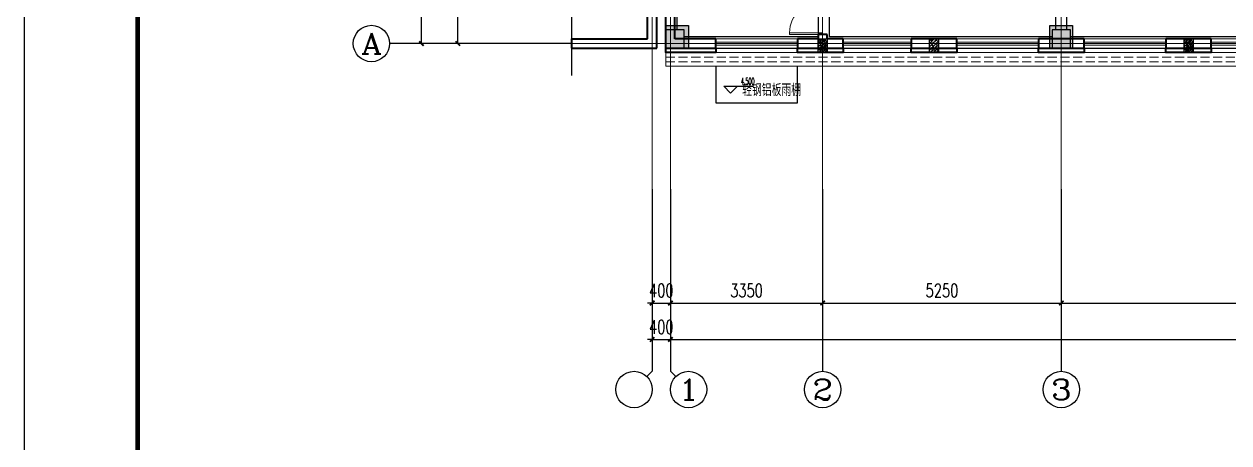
# Model space of a CAD drawing. Extents: x 1031190 to 1725648, y 733081 to 1571294.
# Drawn here: x 1098399 to 1124904, y 1051576 to 1060774 of the extents above; entities that cross this region are included whole.
import ezdxf
from ezdxf.enums import TextEntityAlignment as Align

# ---------------------------------------------------------------- set-up
doc = ezdxf.new("R2010")
doc.units = 0
doc.header["$LTSCALE"] = 1000
doc.header["$MEASUREMENT"] = 0
for name, pattern in [('ACAD_ISO10W100', [18.5, 12, -3, 0.5, -3]), ('DASH', [0.35, 0.25, -0.1]), ('DOTE', [2.42, 2, -0.2, 0.02, -0.2])]:
    doc.linetypes.add(name, pattern=pattern)
for name, color, linetype in [('A-DI-S(箭头)', 76, 'Continuous'), ('AXIS', 3, 'Continuous'), ('AXIS_TEXT', 4, 'Continuous'), ('BEAM', 4, 'Continuous'), ('C-AXIS(轴号)', 3, 'Continuous'), ('C-AXIS-T(字)', 7, 'Continuous'), ('DIM_ELEV', 3, 'Continuous'), ('PUB_TEXT', 4, 'Continuous'), ('S-COLU-HATCH', 30, 'Continuous'), ('S-COLU-LINE1', 6, 'Continuous'), ('图框', 140, 'Continuous'), ('立面', 73, 'Continuous')]:
    doc.layers.add(name, color=color, linetype=linetype)
for name, color, linetype, lineweight in [('DOTE', 19, 'DOTE', 9), ('WALL', 9, 'Continuous', 40), ('WINDOW', 8, 'Continuous', 15), ('平面-看线', 45, 'Continuous', 15)]:
    doc.layers.add(name, color=color, linetype=linetype, lineweight=lineweight)
doc.styles.add('_TCH_AXIS', font='COMPLEX', dxfattribs={"bigfont": 'GBCBIG'})
doc.styles.add('_TCH_DIM', font='SIMPLEX.shx', dxfattribs={"width": 0.6, "oblique": 10, "bigfont": 'hztxt.shx'})
doc.styles.add('_TCH_DIM_T3', font='SIMPLEX', dxfattribs={"width": 0.705882, "bigfont": 'GBCBIG'})
doc.styles.add('COMPLEX', font='COMPLEX')
doc.styles.get("Standard").update_dxf_attribs({"font": 'gbenor.shx', "bigfont": 'gbcbig.shx'})
doc.dimstyles.new('_TCH_ARCH&&100', dxfattribs={"dimtxt": 297.5, "dimasz": 100, "dimexe": 250, "dimexo": 300, "dimgap": 126.25, "dimtad": 1, "dimdec": 0, "dimzin": 0, "dimdsep": 46, "dimtxsty": '_TCH_DIM_T3', "dimblk": 'ARCHTICK', "dimcen": 0.09, "dimclrt": 7, "dimazin": 2, "dimtfac": 1, "dimtdec": 0, "dimtix": 1, "dimtmove": 2, "dimatfit": 3, "dimfxl": 0, "dimtolj": 1, "dimtzin": 0, "dimarcsym": 0})

# ---------------------------------------------------------------- blocks, each defined once
blk = doc.blocks.new('A$C2C0A525A')
at = {"layer": 'BEAM', "ltscale": 10}
h = blk.add_hatch(color=256, dxfattribs=at)
h.dxf.hatch_style = 1
h.paths.add_polyline_path([(300, -13100), (-100, -13100), (-100, -13500), (300, -13500)])
h = blk.add_hatch(color=256, dxfattribs=at)
h.dxf.hatch_style = 1
h.paths.add_polyline_path([(8800, -13100), (8400, -13100), (8400, -13500), (8800, -13500)])
at = {"layer": 'BEAM', "linetype": 'ByBlock'}
h = blk.add_hatch(dxfattribs=at)
h.set_pattern_fill('ARMORED', color=2, scale=10, style=0)
h.set_pattern_definition([(50, (-1641371.62, 464305.3), (71.7260183, -6.2752135), [7.5, -82.5]), (355, (-1641371.62, 464305.3), (-13.8751334, 75.2192134), [6, -66]), (100.4514, (-1641365.64, 464304.78), (57.8509382, 68.9439542), [6.374019, -70.1142112]), (46.1842, (-1641371.62, 464325.3), (106.724105, -16.5519014), [11.25, -123.75]), (96.6356, (-1641362.72, 464323.92), (93.4662706, 97.411787), [9.561029, -105.1713]), (351.1842, (-1641371.62, 464325.3), (93.4661945, 97.41186), [9, -99]), (21, (-1641361.62, 464320.3), (59.6907052, -40.261889), [7.5, -82.5]), (326, (-1641361.62, 464320.3), (24.3315332, 72.5150045), [6, -66]), (71.4514, (-1641356.644, 464316.95), (84.0222629, 32.2530497), [6.374019, -70.1142112]), (37.5, (-1641371.618, 464305.302), (1.21598553, 33.2893854), [0, -65.2, 0, -67, 0, -66.25]), (7.5, (-1641371.62, 464305.302), (26.30695374, 39.4411712), [0, -38.2, 0, -63.7, 0, -25.25]), (327.5, (-1641393.918, 464305.302), (53.3822436, -2.25548717), [0, -25, 0, -78, 0, -103.5]), (317.5, (-1641403.92, 464305.3), (58.3186169, 10.0104982), [0, -32.5, 0, -51.8, 0, -73.5]), (45, (-1641371.62, 464305.3), (-35.355339, 35.355339), [])])
h.paths.add_polyline_path([(3250, -13300), (3250, -13600), (3450, -13600), (3450, -13300)])
h = blk.add_hatch(dxfattribs=at)
h.set_pattern_fill('ARMORED', color=2, scale=10, style=0)
h.set_pattern_definition([(50, (-1638921.62, 464305.3), (71.7260183, -6.2752135), [7.5, -82.5]), (355, (-1638921.62, 464305.3), (-13.8751334, 75.2192134), [6, -66]), (100.4514, (-1638915.64, 464304.78), (57.8509382, 68.9439542), [6.374019, -70.1142112]), (46.1842, (-1638921.62, 464325.3), (106.724105, -16.5519014), [11.25, -123.75]), (96.6356, (-1638912.72, 464323.92), (93.4662706, 97.411787), [9.561029, -105.1713]), (351.1842, (-1638921.62, 464325.3), (93.4661945, 97.41186), [9, -99]), (21, (-1638911.62, 464320.3), (59.6907052, -40.261889), [7.5, -82.5]), (326, (-1638911.62, 464320.3), (24.3315332, 72.5150045), [6, -66]), (71.4514, (-1638906.644, 464316.95), (84.0222629, 32.2530497), [6.374019, -70.1142112]), (37.5, (-1638921.618, 464305.302), (1.21598553, 33.2893854), [0, -65.2, 0, -67, 0, -66.25]), (7.5, (-1638921.62, 464305.302), (26.30695374, 39.4411712), [0, -38.2, 0, -63.7, 0, -25.25]), (327.5, (-1638943.918, 464305.302), (53.3822436, -2.25548717), [0, -25, 0, -78, 0, -103.5]), (317.5, (-1638953.92, 464305.3), (58.3186169, 10.0104982), [0, -32.5, 0, -51.8, 0, -73.5]), (45, (-1638921.62, 464305.3), (-35.355339, 35.355339), [])])
h.paths.add_polyline_path([(5700, -13300), (5700, -13600), (5900, -13600), (5900, -13300)])
h = blk.add_hatch(dxfattribs=at)
h.set_pattern_fill('ARMORED', color=2, scale=10, style=0)
h.set_pattern_definition([(50, (-1633321.62, 464305.3), (71.7260183, -6.2752135), [7.5, -82.5]), (355, (-1633321.62, 464305.3), (-13.8751334, 75.2192134), [6, -66]), (100.4514, (-1633315.64, 464304.78), (57.8509382, 68.9439542), [6.374019, -70.1142112]), (46.1842, (-1633321.62, 464325.3), (106.724105, -16.5519014), [11.25, -123.75]), (96.6356, (-1633312.72, 464323.92), (93.4662706, 97.411787), [9.561029, -105.1713]), (351.1842, (-1633321.62, 464325.3), (93.4661945, 97.41186), [9, -99]), (21, (-1633311.62, 464320.3), (59.6907052, -40.261889), [7.5, -82.5]), (326, (-1633311.62, 464320.3), (24.3315332, 72.5150045), [6, -66]), (71.4514, (-1633306.644, 464316.95), (84.0222629, 32.2530497), [6.374019, -70.1142112]), (37.5, (-1633321.618, 464305.302), (1.21598553, 33.2893854), [0, -65.2, 0, -67, 0, -66.25]), (7.5, (-1633321.62, 464305.302), (26.30695374, 39.4411712), [0, -38.2, 0, -63.7, 0, -25.25]), (327.5, (-1633343.918, 464305.302), (53.3822436, -2.25548717), [0, -25, 0, -78, 0, -103.5]), (317.5, (-1633353.92, 464305.3), (58.3186169, 10.0104982), [0, -32.5, 0, -51.8, 0, -73.5]), (45, (-1633321.62, 464305.3), (-35.355339, 35.355339), [])])
h.paths.add_polyline_path([(11300, -13300), (11300, -13600), (11500, -13600), (11500, -13300)])
at = {"layer": 'BEAM'}
for p, q in [((-100, -10260), (-100, -13100)), ((150, -13100), (150, -10360)), ((3250, -10700), (3250, -13250)), ((3500, -13250), (3500, -10800)), ((8475, -10800), (8475, -13100)), ((8725, -13100), (8725, -10800)), ((3250, -13250), (300, -13250)), ((8400, -13250), (3500, -13250)), ((16800, -13250), (8800, -13250)), ((300, -13500), (3375, -13500)), ((3375, -13500), (8400, -13500)), ((8800, -13500), (16800, -13500))]:
    blk.add_line(p, q, dxfattribs=at)
for points in [[(300, -13100), (-100, -13100), (-100, -13500), (300, -13500)], [(8800, -13100), (8400, -13100), (8400, -13500), (8800, -13500)]]:
    blk.add_lwpolyline(points, close=True, dxfattribs=at)
at = {"layer": 'BEAM', "color": 2, "linetype": 'ByBlock'}
for points in [[(3250, -13300), (3450, -13300), (3450, -13600), (3250, -13600)], [(5700, -13300), (5900, -13300), (5900, -13600), (5700, -13600)], [(11300, -13300), (11500, -13300), (11500, -13600), (11300, -13600)]]:
    blk.add_lwpolyline(points, close=True, dxfattribs=at)
blk = doc.blocks.new('rewerwer')
at = {"layer": 'S-COLU-HATCH'}
h = blk.add_hatch(color=8, dxfattribs=at)
h.dxf.hatch_style = 1
h.paths.add_polyline_path([(1293088, 1137956), (1293588, 1137956), (1293588, 1137456), (1293088, 1137456)])
h = blk.add_hatch(color=8, dxfattribs=at)
h.dxf.hatch_style = 1
h.paths.add_polyline_path([(1301538, 1137956), (1302038, 1137956), (1302038, 1137456), (1301538, 1137456)])
at = {"layer": 'S-COLU-LINE1', "color": 8}
for points in [[(1293088, 1137956), (1293588, 1137956), (1293588, 1137456), (1293088, 1137456)], [(1301538, 1137956), (1302038, 1137956), (1302038, 1137456), (1301538, 1137456)]]:
    blk.add_lwpolyline(points, close=True, dxfattribs=at)
blk = doc.blocks.new('_ArchTick')
at = {"color": 0, "linetype": 'ByBlock', "const_width": 0.4}
blk.add_lwpolyline([(-0.5, -0.5), (0.5, 0.5)], dxfattribs=at)
blk = doc.blocks.new('*D249')
at = {"layer": 'AXIS', "color": 0, "lineweight": -2}
for p, q in [((1110141, 1076148), (1106891, 1076148)), ((1107141, 1060348), (1107141, 1076148)), ((1110141, 1060348), (1106891, 1060348))]:
    blk.add_line(p, q, dxfattribs=at)
at = {"layer": 'Defpoints', "color": 0}
for p in [(1107141, 1076148), (1110441, 1076148), (1110441, 1060348)]:
    blk.add_point(p, dxfattribs=at)
at = {"layer": 'AXIS', "color": 0, "lineweight": -2, "xscale": 100, "yscale": 100, "zscale": 100}
for p, rotation in [((1107141, 1076148), 90), ((1107141, 1060348), 270)]:
    blk.add_blockref('_ArchTick', p, dxfattribs=dict(at, rotation=rotation))
at = {"layer": 'AXIS', "color": 7, "insert": (1106866, 1068248), "char_height": 297.5, "attachment_point": 5, "rotation": 90, "style": '_TCH_DIM_T3'}
blk.add_mtext('\\A1;15800', dxfattribs=at)
blk = doc.blocks.new('*D253')
at = {"layer": 'AXIS', "color": 0, "lineweight": -2}
for p, q in [((1110141, 1063048), (1107691, 1063048)), ((1107941, 1060348), (1107941, 1063048)), ((1110141, 1060348), (1107691, 1060348))]:
    blk.add_line(p, q, dxfattribs=at)
at = {"layer": 'Defpoints', "color": 0}
for p in [(1107941, 1063048), (1110441, 1063048), (1110441, 1060348)]:
    blk.add_point(p, dxfattribs=at)
at = {"layer": 'AXIS', "color": 0, "lineweight": -2, "xscale": 100, "yscale": 100, "zscale": 100}
for p, rotation in [((1107941, 1063048), 90), ((1107941, 1060348), 270)]:
    blk.add_blockref('_ArchTick', p, dxfattribs=dict(at, rotation=rotation))
at = {"layer": 'AXIS', "color": 7, "insert": (1107666, 1061698), "char_height": 297.5, "attachment_point": 5, "rotation": 90, "style": '_TCH_DIM_T3'}
blk.add_mtext('\\A1;2700', dxfattribs=at)
blk = doc.blocks.new('*D254')
at = {"layer": 'AXIS', "color": 0, "lineweight": -2}
for p, q in [((1112617, 1056848), (1112617, 1053598)), ((1184517, 1056848), (1184517, 1053598)), ((1112617, 1053848), (1184517, 1053848))]:
    blk.add_line(p, q, dxfattribs=at)
at = {"layer": 'Defpoints', "color": 0}
for p in [(1112617, 1057148), (1184517, 1057148), (1184517, 1053848)]:
    blk.add_point(p, dxfattribs=at)
at = {"layer": 'AXIS', "color": 0, "lineweight": -2, "xscale": 100, "yscale": 100, "zscale": 100, "rotation": 180}
blk.add_blockref('_ArchTick', (1112617, 1053848), dxfattribs=at)
at = {"layer": 'AXIS', "color": 0, "lineweight": -2, "xscale": 100, "yscale": 100, "zscale": 100}
blk.add_blockref('_ArchTick', (1184517, 1053848), dxfattribs=at)
at = {"layer": 'AXIS', "color": 7, "insert": (1148567, 1054123), "char_height": 297.5, "attachment_point": 5, "style": '_TCH_DIM_T3'}
blk.add_mtext('\\A1;71900', dxfattribs=at)
blk = doc.blocks.new('*D255')
at = {"layer": 'AXIS', "color": 0, "lineweight": -2}
for p, q in [((1112217, 1056848), (1112217, 1053598)), ((1112617, 1056848), (1112617, 1053598)), ((1112217, 1053848), (1112117, 1053848)), ((1112217, 1053848), (1112617, 1053848)), ((1112617, 1053848), (1112717, 1053848))]:
    blk.add_line(p, q, dxfattribs=at)
at = {"layer": 'Defpoints', "color": 0}
for p in [(1112217, 1057148), (1112617, 1057148), (1112617, 1053848)]:
    blk.add_point(p, dxfattribs=at)
at = {"layer": 'AXIS', "color": 0, "lineweight": -2, "xscale": 100, "yscale": 100, "zscale": 100}
blk.add_blockref('_ArchTick', (1112217, 1053848), dxfattribs=at)
at = {"layer": 'AXIS', "color": 0, "lineweight": -2, "xscale": 100, "yscale": 100, "zscale": 100, "rotation": 180}
blk.add_blockref('_ArchTick', (1112617, 1053848), dxfattribs=at)
at = {"layer": 'AXIS', "color": 7, "insert": (1112417, 1054123), "char_height": 297.5, "attachment_point": 5, "style": '_TCH_DIM_T3'}
blk.add_mtext('\\A1;400', dxfattribs=at)
blk = doc.blocks.new('*D256')
at = {"layer": 'AXIS', "color": 0, "lineweight": -2}
for p, q in [((1112217, 1056848), (1112217, 1054398)), ((1112617, 1056848), (1112617, 1054398)), ((1112217, 1054648), (1112117, 1054648)), ((1112217, 1054648), (1112617, 1054648)), ((1112617, 1054648), (1112717, 1054648))]:
    blk.add_line(p, q, dxfattribs=at)
at = {"layer": 'Defpoints', "color": 0}
for p in [(1112217, 1057148), (1112617, 1057148), (1112617, 1054648)]:
    blk.add_point(p, dxfattribs=at)
at = {"layer": 'AXIS', "color": 0, "lineweight": -2, "xscale": 100, "yscale": 100, "zscale": 100}
blk.add_blockref('_ArchTick', (1112217, 1054648), dxfattribs=at)
at = {"layer": 'AXIS', "color": 0, "lineweight": -2, "xscale": 100, "yscale": 100, "zscale": 100, "rotation": 180}
blk.add_blockref('_ArchTick', (1112617, 1054648), dxfattribs=at)
at = {"layer": 'AXIS', "color": 7, "insert": (1112417, 1054923), "char_height": 297.5, "attachment_point": 5, "style": '_TCH_DIM_T3'}
blk.add_mtext('\\A1;400', dxfattribs=at)
blk = doc.blocks.new('*D257')
at = {"layer": 'AXIS', "color": 0, "lineweight": -2}
for p, q in [((1112617, 1056848), (1112617, 1054398)), ((1115967, 1056848), (1115967, 1054398)), ((1112617, 1054648), (1115967, 1054648))]:
    blk.add_line(p, q, dxfattribs=at)
at = {"layer": 'Defpoints', "color": 0}
for p in [(1112617, 1057148), (1115967, 1057148), (1115967, 1054648)]:
    blk.add_point(p, dxfattribs=at)
at = {"layer": 'AXIS', "color": 0, "lineweight": -2, "xscale": 100, "yscale": 100, "zscale": 100, "rotation": 180}
blk.add_blockref('_ArchTick', (1112617, 1054648), dxfattribs=at)
at = {"layer": 'AXIS', "color": 0, "lineweight": -2, "xscale": 100, "yscale": 100, "zscale": 100}
blk.add_blockref('_ArchTick', (1115967, 1054648), dxfattribs=at)
at = {"layer": 'AXIS', "color": 7, "insert": (1114292, 1054923), "char_height": 297.5, "attachment_point": 5, "style": '_TCH_DIM_T3'}
blk.add_mtext('\\A1;3350', dxfattribs=at)
blk = doc.blocks.new('*D258')
at = {"layer": 'AXIS', "color": 0, "lineweight": -2}
for p, q in [((1115967, 1056848), (1115967, 1054398)), ((1121217, 1056848), (1121217, 1054398)), ((1115967, 1054648), (1121217, 1054648))]:
    blk.add_line(p, q, dxfattribs=at)
at = {"layer": 'Defpoints', "color": 0}
for p in [(1115967, 1057148), (1121217, 1057148), (1121217, 1054648)]:
    blk.add_point(p, dxfattribs=at)
at = {"layer": 'AXIS', "color": 0, "lineweight": -2, "xscale": 100, "yscale": 100, "zscale": 100, "rotation": 180}
blk.add_blockref('_ArchTick', (1115967, 1054648), dxfattribs=at)
at = {"layer": 'AXIS', "color": 0, "lineweight": -2, "xscale": 100, "yscale": 100, "zscale": 100}
blk.add_blockref('_ArchTick', (1121217, 1054648), dxfattribs=at)
at = {"layer": 'AXIS', "color": 7, "insert": (1118592, 1054923), "char_height": 297.5, "attachment_point": 5, "style": '_TCH_DIM_T3'}
blk.add_mtext('\\A1;5250', dxfattribs=at)
blk = doc.blocks.new('*D259')
at = {"layer": 'AXIS', "color": 0, "lineweight": -2}
for p, q in [((1121217, 1056848), (1121217, 1054398)), ((1129617, 1056848), (1129617, 1054398)), ((1121217, 1054648), (1129617, 1054648))]:
    blk.add_line(p, q, dxfattribs=at)
at = {"layer": 'Defpoints', "color": 0}
for p in [(1121217, 1057148), (1129617, 1057148), (1129617, 1054648)]:
    blk.add_point(p, dxfattribs=at)
at = {"layer": 'AXIS', "color": 0, "lineweight": -2, "xscale": 100, "yscale": 100, "zscale": 100, "rotation": 180}
blk.add_blockref('_ArchTick', (1121217, 1054648), dxfattribs=at)
at = {"layer": 'AXIS', "color": 0, "lineweight": -2, "xscale": 100, "yscale": 100, "zscale": 100}
blk.add_blockref('_ArchTick', (1129617, 1054648), dxfattribs=at)
at = {"layer": 'AXIS', "color": 7, "insert": (1125417, 1054923), "char_height": 297.5, "attachment_point": 5, "style": '_TCH_DIM_T3'}
blk.add_mtext('\\A1;8400', dxfattribs=at)
blk = doc.blocks.new('$WINLIB2D$00000001')
at = {"color": 0}
for points in [[(-0.5, 0.5), (-0.5, -0.5)], [(-0.5, 0.5), (0.5, 0.5)], [(0.5, -0.5), (0.5, 0.5)], [(0.5, 0.167), (-0.5, 0.167)], [(0.5, -0.167), (-0.5, -0.167)], [(-0.5, -0.5), (0.5, -0.5)]]:
    blk.add_lwpolyline(points, dxfattribs=at)
blk = doc.blocks.new('$DorLib2D$00000002')
for p, q in [((-0.5, 0), (-0.5, 0.4875)), ((-0.475, 0.4875), (-0.5, 0.4875)), ((-0.475, 0), (-0.475, 0.4875)), ((0.475, 0), (0.475, 0.4875)), ((0.475, 0.4875), (0.5, 0.4875)), ((0.5, 0), (0.5, 0.4875)), ((-0.5, 0), (-0.475, 0)), ((0.5, 0), (0.475, 0))]:
    blk.add_line(p, q)
at = {"lineweight": 13}
for centre, start, end in [((-0.4875, 0), 0, 88.53072), ((0.4875, 0), 91.46928, 180)]:
    blk.add_arc(centre, 0.4875, start, end, dxfattribs=at)
blk = doc.blocks.new('_AXISO')
blk.add_circle((0, 0), 0.5)
at = {"layer": 'AXIS_TEXT', "style": 'COMPLEX', "width": 1.041667}
blk.add_attdef('A', text='', height=0.56, dxfattribs=at).set_placement((-0.25, -0.28), (0.25, -0.28), align=Align.FIT)

msp = doc.modelspace()

# ---------------------------------------------------------------- linework, layer by layer
at = {"layer": 'A-DI-S(箭头)', "color": 8}
msp.add_lwpolyline([(1110440.6, 1078447.8), (1110440.6, 1069160.3), (1110650.6, 1069083.8), (1110230.6, 1069009.8), (1110440.6, 1068935.3), (1110440.6, 1059647.8)], dxfattribs=at)
at = {"layer": 'C-AXIS(轴号)'}
for p, q in [((1110440.6, 1060347.8), (1106440.6, 1060347.8)), ((1112217, 1057147.8), (1112217, 1053147.8)), ((1112617, 1057147.8), (1112617, 1053147.8)), ((1115967, 1057147.8), (1115967, 1053147.8)), ((1121217, 1057147.8), (1121217, 1053147.8)), ((1112099.8, 1053030.6), (1112217, 1053147.8)), ((1112734.1, 1053030.6), (1112617, 1053147.8))]:
    msp.add_line(p, q, dxfattribs=at)
at = {"layer": 'DIM_ELEV', "color": 8}
for p, q in [((1113942.2, 1059257.9), (1113792.2, 1059407.9)), ((1113792.2, 1059407.9), (1114448.2, 1059407.9)), ((1113942.2, 1059257.9), (1114092.2, 1059407.9))]:
    msp.add_line(p, q, dxfattribs=at)
at = {"layer": 'DOTE', "linetype": 'ACAD_ISO10W100', "ltscale": 100}
for p, q in [((1112217, 1080847.8), (1112217, 1057147.8)), ((1112617, 1080847.8), (1112617, 1057147.8)), ((1115967, 1080847.8), (1115967, 1057147.8)), ((1121217, 1080847.8), (1121217, 1057147.8)), ((1110440.6, 1060347.8), (1187717, 1060347.8))]:
    msp.add_line(p, q, dxfattribs=at)
at = {"layer": 'WALL', "color": 8}
for p, q in [((1112117, 1060447.8), (1112117, 1069247.8)), ((1112317, 1060247.8), (1112317, 1069447.8)), ((1112517, 1060247.8), (1112517, 1067947.8)), ((1112717, 1060447.8), (1112717, 1067847.8)), ((1116067, 1060547.8), (1115867, 1060547.8)), ((1115867, 1060547.8), (1115867, 1060447.8)), ((1116067, 1060447.8), (1116067, 1060547.8)), ((1110440.6, 1060447.8), (1112117, 1060447.8)), ((1110440.6, 1060447.8), (1110440.6, 1060247.8)), ((1110440.6, 1060247.8), (1112317, 1060247.8)), ((1112517, 1060247.8), (1113617, 1060247.8)), ((1113617, 1060447.8), (1112717, 1060447.8)), ((1113617, 1060247.8), (1113617, 1060447.8)), ((1115867, 1060447.8), (1115417, 1060447.8)), ((1115417, 1060447.8), (1115417, 1060247.8)), ((1115417, 1060247.8), (1115967, 1060247.8)), ((1115967, 1060247.8), (1116417, 1060247.8)), ((1116417, 1060447.8), (1116067, 1060447.8)), ((1116417, 1060247.8), (1116417, 1060447.8)), ((1118917, 1060447.8), (1117917, 1060447.8)), ((1117917, 1060447.8), (1117917, 1060247.8)), ((1117917, 1060247.8), (1118917, 1060247.8)), ((1118917, 1060247.8), (1118917, 1060447.8)), ((1121717, 1060447.8), (1120717, 1060447.8)), ((1120717, 1060447.8), (1120717, 1060247.8)), ((1120717, 1060247.8), (1121717, 1060247.8)), ((1121717, 1060247.8), (1121717, 1060447.8)), ((1124517, 1060447.8), (1123517, 1060447.8)), ((1123517, 1060447.8), (1123517, 1060247.8)), ((1123517, 1060247.8), (1124517, 1060247.8)), ((1124517, 1060247.8), (1124517, 1060447.8))]:
    msp.add_line(p, q, dxfattribs=at)
for points in [[(1113617, 1060247.8), (1113617, 1060147.8), (1112517, 1060147.8), (1112517, 1060247.8)], [(1116417, 1060247.8), (1116417, 1060147.8), (1115417, 1060147.8), (1115417, 1060247.8)], [(1118917, 1060247.8), (1118917, 1060147.8), (1117917, 1060147.8), (1117917, 1060247.8)], [(1121717, 1060247.8), (1121717, 1060147.8), (1120717, 1060147.8), (1120717, 1060247.8)], [(1124517, 1060247.8), (1124517, 1060147.8), (1123517, 1060147.8), (1123517, 1060247.8)]]:
    msp.add_lwpolyline(points, dxfattribs=at)
at = {"layer": '图框'}
msp.add_lwpolyline([(1098399, 1035110.3), (1203499, 1035110.3), (1203499, 1094510.3), (1098399, 1094510.3)], close=True, dxfattribs=at)
at = {"layer": '图框', "const_width": 100}
msp.add_lwpolyline([(1100899, 1036110.3), (1202499, 1036110.3), (1202499, 1093510.3), (1100899, 1093510.3)], close=True, dxfattribs=at)
at = {"layer": '平面-看线', "color": 8}
for points in [[(1112517, 1060247.8), (1112517, 1059847.8), (1185017, 1059847.8), (1185017, 1070547.8), (1177317, 1070547.8), (1177317, 1072447.8), (1168567, 1072447.8)], [(1113617, 1060147.8), (1115417, 1060147.8)], [(1116417, 1060147.8), (1117917, 1060147.8)], [(1118917, 1060147.8), (1120717, 1060147.8)], [(1121717, 1060147.8), (1123517, 1060147.8)], [(1124517, 1060147.8), (1126317, 1060147.8)]]:
    msp.add_lwpolyline(points, dxfattribs=at)
at = {"layer": '平面-看线', "color": 8, "linetype": 'DASH', "ltscale": 0.8}
for points in [[(1112517, 1059947.8), (1184917, 1059947.8), (1184917, 1070447.8), (1177217, 1070447.8), (1177217, 1072347.8), (1168567, 1072347.8)], [(1112517, 1060047.8), (1184817, 1060047.8), (1184817, 1070347.8), (1177117, 1070347.8), (1177117, 1072247.8), (1168567, 1072247.8)]]:
    msp.add_lwpolyline(points, dxfattribs=at)
at = {"layer": '立面', "color": 8}
msp.add_lwpolyline([(1113617, 1059847.8), (1113617, 1059047.8), (1115417, 1059047.8), (1115417, 1059847.8)], dxfattribs=at)

# ---------------------------------------------------------------- block references
at = {"layer": 'BEAM'}
msp.add_blockref('A$C2C0A525A', (1112617, 1073747.8), dxfattribs=at)
at = {"layer": 'C-AXIS(轴号)'}
ref = msp.add_blockref('_AXISO', (1106040.6, 1060347.8), dxfattribs=dict(at, xscale=800, yscale=800, zscale=800))
ref.add_attrib('A', 'A', dxfattribs={"layer": 'C-AXIS-T(字)', "height": 452.5, "style": '_TCH_AXIS', "width": 1.166667}).set_placement((1105814.4, 1060121.5), (1106266.9, 1060121.5), align=Align.FIT)
at = {"layer": 'C-AXIS(轴号)', "xscale": 800, "yscale": 800, "zscale": 800}
msp.add_blockref('_AXISO', (1111817, 1052747.8), dxfattribs=at)
at = {"layer": 'C-AXIS(轴号)'}
ref = msp.add_blockref('_AXISO', (1113017, 1052747.8), dxfattribs=dict(at, xscale=800, yscale=800, zscale=800))
ref.add_attrib('A', '1', dxfattribs={"layer": 'C-AXIS-T(字)', "height": 452.5, "style": '_TCH_AXIS', "width": 2.333333}).set_placement((1112790.7, 1052521.5), (1113243.3, 1052521.5), align=Align.FIT)
ref = msp.add_blockref('_AXISO', (1115967, 1052747.8), dxfattribs=dict(at, xscale=800, yscale=800, zscale=800))
ref.add_attrib('A', '2', dxfattribs={"layer": 'C-AXIS-T(字)', "height": 452.5, "style": '_TCH_AXIS', "width": 1.5}).set_placement((1115740.7, 1052521.5), (1116193.3, 1052521.5), align=Align.FIT)
ref = msp.add_blockref('_AXISO', (1121217, 1052747.8), dxfattribs=dict(at, xscale=800, yscale=800, zscale=800))
ref.add_attrib('A', '3', dxfattribs={"layer": 'C-AXIS-T(字)', "height": 452.5, "style": '_TCH_AXIS', "width": 1.5}).set_placement((1120990.7, 1052521.5), (1121443.3, 1052521.5), align=Align.FIT)
at = {"layer": 'S-COLU-LINE1', "color": 8}
msp.add_blockref('rewerwer', (-180570.7, -77208.4), dxfattribs=at)
at = {"layer": 'WINDOW'}
for name, p, xscale, yscale, zscale, rotation in [('$DorLib2D$00000002', (1115967, 1061297.8), 1500, -1500, 1500, 270.0000000000148), ('$WINLIB2D$00000001', (1114517, 1060347.8), 1800, 200, 1800, 180), ('$WINLIB2D$00000001', (1117167, 1060347.8), -1500, 200, -1500, 179.9999999999978), ('$WINLIB2D$00000001', (1119817, 1060347.8), 1800, 200, 1800, 179.9999999999978), ('$WINLIB2D$00000001', (1122617, 1060347.8), -1800, 200, -1800, 179.9999999999978), ('$WINLIB2D$00000001', (1125417, 1060347.8), 1800, 200, 1800, 179.9999999999978)]:
    msp.add_blockref(name, p, dxfattribs=dict(at, xscale=xscale, yscale=yscale, zscale=zscale, rotation=rotation))

# ---------------------------------------------------------------- texts
at = {"layer": 'DIM_ELEV', "color": 8, "style": '_TCH_DIM', "width": 0.423529}
msp.add_text('4.500', height=148.75, dxfattribs=at).set_placement((1114171.7, 1059442.9))
at = {"layer": 'PUB_TEXT', "color": 8}
msp.add_text('轻钢铝板雨棚', height=270.07, dxfattribs=at).set_placement((1114196.7, 1059192.3))

# ---------------------------------------------------------------- dimensions: what is measured, and where the dimension line sits
at = {"layer": 'AXIS'}
for p1, p2, distance, picture, middle in [((1110440.6, 1060347.8), (1110440.6, 1076147.8), 3300, '*D249', (1106865.6, 1068247.8)), ((1110440.6, 1060347.8), (1110440.6, 1063047.8), 2500, '*D253', (1107665.6, 1061697.8)), ((1112217, 1057147.8), (1112617, 1057147.8), -3300, '*D255', (1112417, 1054122.8)), ((1112217, 1057147.8), (1112617, 1057147.8), -2500, '*D256', (1112417, 1054922.8)), ((1112617, 1057147.8), (1184517, 1057147.8), -3300, '*D254', (1148567, 1054122.8)), ((1112617, 1057147.8), (1115967, 1057147.8), -2500, '*D257', (1114292, 1054922.8)), ((1115967, 1057147.8), (1121217, 1057147.8), -2500, '*D258', (1118592, 1054922.8)), ((1121217, 1057147.8), (1129617, 1057147.8), -2500, '*D259', (1125417, 1054922.8))]:
    dim = msp.add_aligned_dim(p1=p1, p2=p2, distance=distance, dimstyle='_TCH_ARCH&&100', dxfattribs=at)
    dim.commit()
    dim.dimension.update_dxf_attribs({"geometry": picture, "text_midpoint": middle})

doc.saveas('drawing.dxf')
